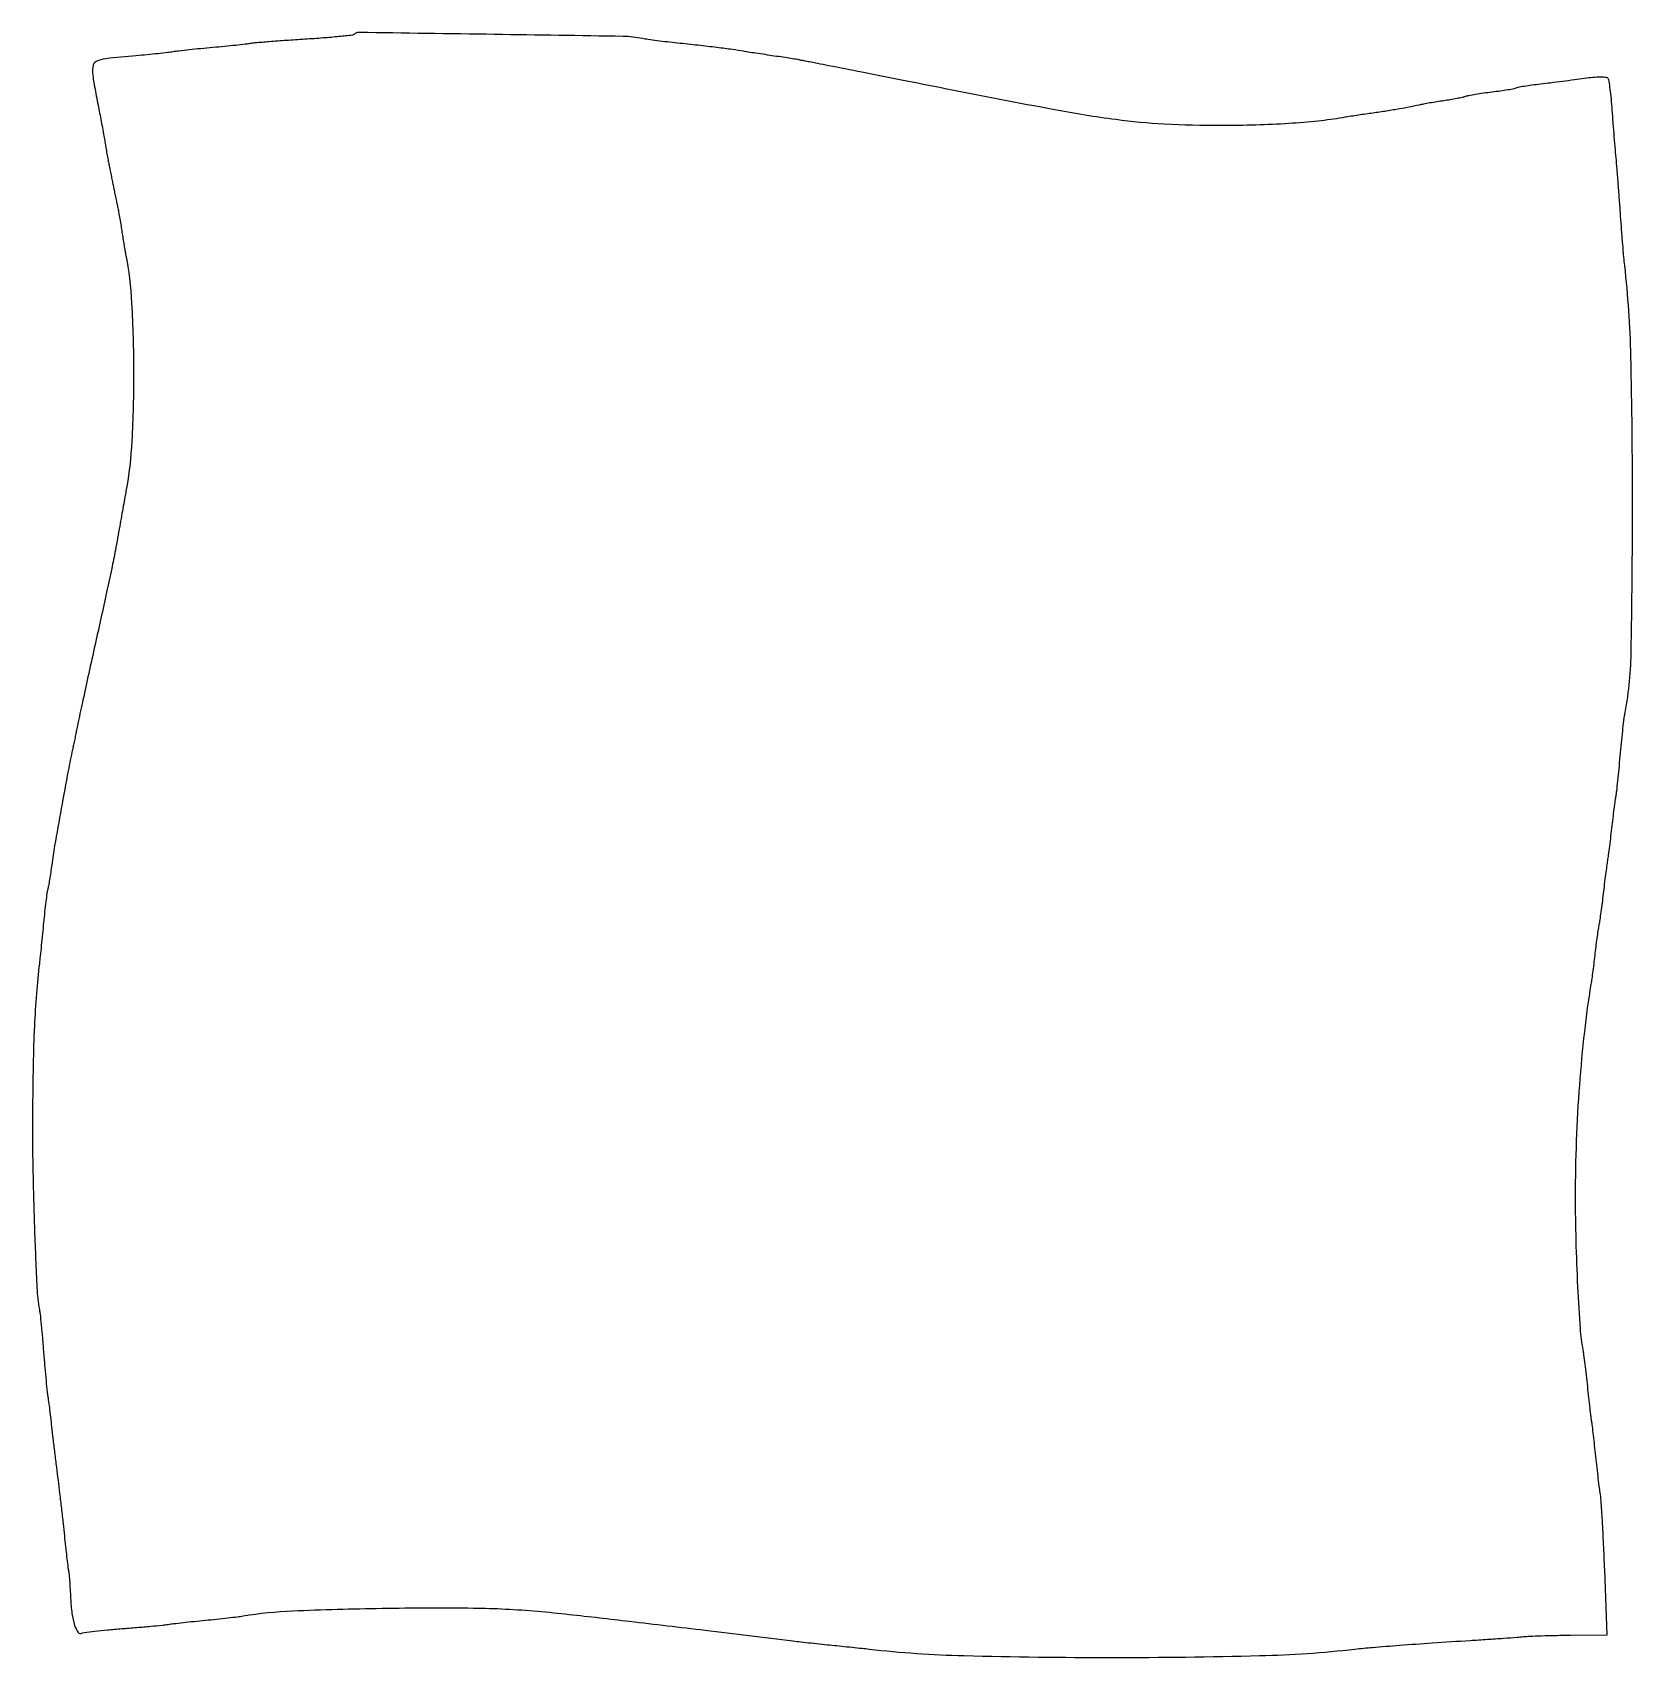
# Model space of a CAD drawing. Extents: x 1 to 389, y 0 to 395.
import ezdxf

# ---------------------------------------------------------------- set-up
doc = ezdxf.new("R2010")
doc.units = 0

msp = doc.modelspace()

# ---------------------------------------------------------------- linework, layer by layer
msp.add_lwpolyline([(78.994373, 394.667736, -0.1693), (78.547165, 394.45547, -0.001999), (75.267097, 394.113963, -0.005763), (71.443561, 393.775777, -0.0037), (67, 393.467374, 0.001827), (62.458273, 393.169244, 0.00242), (58.325896, 392.862712, 0.001729), (54.864809, 392.577078, 0.023923), (53.620071, 392.40974, -0.016392), (52.495793, 392.241329, -0.002392), (50.20085, 391.985253, -0.002704), (47.483925, 391.710096, -0.002315), (44.620071, 391.449072, 0.002479), (41.710819, 391.182951, 0.002619), (38.857146, 390.892544, 0.0025), (36.400329, 390.617079, 0.011886), (35, 390.419132, -0.01151), (33.628453, 390.224204, -0.002704), (31.325, 389.963383, -0.002784), (28.671875, 389.692425, -0.002735), (26, 389.449317, 0.004999), (18.605057, 388.742684, 0.089616), (16.323973, 388.076807, 0.256833), (15.446038, 386.807808, 0.065678), (15.520408, 384.220943, 0.003601), (15.814989, 382.474577, 0.001804), (16.21121, 380.271152, 0.001791), (16.637581, 377.994155, 0.002646), (17.029338, 376, -0.002316), (17.41228, 374.057489, -0.001799), (17.811521, 371.940625, -0.001819), (18.169542, 369.96387, -0.004401), (18.415904, 368.5, 0.002909), (18.63578, 367.169254, 0.001938), (18.902503, 365.646875, 0.001951), (19.172747, 364.171982, 0.003821), (19.401503, 363, -0.000417), (19.631696, 361.861918, -0.000245), (19.905291, 360.5, -0.000245), (20.177502, 359.138067, -0.000417), (20.403402, 358, 0.001463), (20.631222, 356.864711, 0.000867), (20.909285, 355.51176, 0.000867), (21.191434, 354.162666, 0.001492), (21.431754, 353.040033, -0.006772), (21.674188, 351.846063, -0.002932), (21.965943, 350.251037, -0.002901), (22.256509, 348.550659, -0.003847), (22.5, 347, 0.00219), (22.734826, 345.471474, 0.001791), (22.998982, 343.838754, 0.001808), (23.252801, 342.338501, 0.00476), (23.448843, 341.265639, -0.034157), (24.908623, 329.356261, -0.013066), (25.368806, 312.655705, -0.01311), (24.953145, 295.899397, -0.032778), (23.530404, 283.747854, 0.000933), (23.26853, 282.310534, 0.000278), (22.874132, 280.115719, 0.000279), (22.433942, 277.650299, 0.000302), (22.007874, 275.247854, -0.002354), (20.945365, 269.396582, -0.005109), (20.062138, 264.914292, -0.002939), (18.834419, 259.172547, -0.000352), (16.037393, 246.5, 0.000389), (14.475915, 239.422879, 0.000533), (13.082827, 233.053125, 0.000341), (11.921109, 227.696417, 0.006343), (11.576881, 226, -0.002336), (11.355436, 224.861966, -0.001364), (11.079942, 223.5, -0.001364), (10.796721, 222.13812, -0.002314), (10.551287, 221, 0.007907), (9.484748, 215.77108, 0.001706), (7.813575, 206.689517, 0.001574), (6.20569, 197.617875, 0.010052), (5.497514, 193, -0.003721), (5.240148, 191.167179, -0.003994), (4.961204, 189.38125, -0.003785), (4.697813, 187.851395, -0.018846), (4.511216, 187, 0.02878), (4.327306, 186.073236, 0.00356), (4.057779, 184.03125, 0.004195), (3.775011, 181.598689, 0.003459), (3.51318, 179, -0.001199), (3.249113, 176.254789, -0.001044), (2.959687, 173.38125, -0.00105), (2.68698, 170.782899, -0.003105), (2.484868, 169, 0.010417), (1.770833, 161.756249, 0.008043), (1.284369, 153.835043, 0.006546), (0.981493, 144.420141, 0.003268), (0.832116, 132.5, 0.006075), (0.914258, 119.155362, 0.004257), (1.317365, 104.128587, 0.002887), (1.889328, 90.222534, 0.035416), (2.513058, 84.946963, -0.021467), (2.662045, 83.930664, -0.001704), (2.931702, 81.221961, -0.002308), (3.227559, 77.986921, -0.001767), (3.522229, 74.446963, 0.001653), (3.815976, 70.9083, 0.002165), (4.109044, 67.677247, 0.001587), (4.374948, 64.971537, 0.020393), (4.518766, 63.964941, -0.012697), (4.665173, 63.041899, -0.001784), (4.912087, 61.128604, -0.002036), (5.1871, 58.861267, -0.001729), (5.459467, 56.464941, 0.001659), (5.775672, 53.679441, 0.000856), (6.188865, 50.195951, 0.00085), (6.626077, 46.614467, 0.001288), (7.019801, 43.5, -0.002184), (7.412533, 40.347976, -0.001358), (7.847081, 36.646875, -0.001362), (8.255937, 32.993112, -0.002465), (8.567691, 30, 0.002108), (8.837471, 27.391829, 0.002501), (9.115013, 24.930522, 0.002174), (9.368588, 22.856136, 0.015979), (9.525668, 21.869861, -0.023626), (9.661394, 20.924866, -0.00418), (9.817053, 19.141179, -0.004517), (9.963277, 17.04526, -0.004053), (10.07762, 14.869861, 0.02223), (10.408386, 11.157322, 0.044231), (11.057011, 8.279944, 0.071991), (11.891775, 6.568723, 0.400658), (12.800173, 6.374097, -0.10701), (13.347564, 6.566424, -0.00278), (15.938176, 6.876461, -0.005756), (19.000566, 7.190032, -0.003887), (22.5, 7.480281, 0.001931), (26.114257, 7.76582, 0.00228), (29.53113, 8.064742, 0.001992), (32.413638, 8.341749, 0.014359), (33.797464, 8.520561, -0.009706), (35.091209, 8.699987, -0.001977), (37.388918, 8.964096, -0.002083), (40.062919, 9.249478, -0.001952), (42.797464, 9.519021, 0.002387), (45.546873, 9.792443, 0.002462), (48.265505, 10.089459, 0.002377), (50.618938, 10.36965, 0.010509), (52, 10.57029, -0.031223), (64.004427, 11.809456, -0.006101), (85.736158, 12.423197, -0.006774), (107.948122, 12.478391, -0.018941), (123.5, 11.716686, -0.0062), (131.177196, 10.952469, -0.001041), (145.86092, 9.275698, -0.001056), (164.199828, 7.10358, -0.000675), (185.5, 4.505923, 0.002358), (187.420667, 4.278248, 0.001065), (189.940625, 3.997018, 0.001055), (192.601838, 3.711443, 0.001442), (195, 3.466202, -0.000755), (197.364904, 3.227643, -0.000596), (199.923919, 2.962513, -0.000602), (202.299901, 2.71059, -0.001495), (204.038873, 2.518829, 0.021916), (227.110368, 0.924512, 0.006261), (262.990695, 0.470755, 0.006266), (298.878663, 0.916136, 0.021823), (322, 2.504325, -0.007055), (326.322236, 2.929748, -0.002187), (332.834112, 3.449361, -0.001968), (340.815536, 4.019522, -0.001297), (350, 4.615361, 0.000959), (354.203502, 4.885207, 0.001157), (358.15, 5.155332, 0.000983), (361.472087, 5.397006, 0.007875), (363, 5.535406, -0.015988), (364.472637, 5.644744, -0.002516), (367.37674, 5.752553, -0.002793), (370.802403, 5.84331, -0.002436), (374.388902, 5.900807), (383.277805, 6), (382.687409, 21.75, 0.002184), (382.425751, 28.000852, 0.002794), (382.127487, 33.754688, 0.002161), (381.829747, 38.574008, 0.023703), (381.610358, 40.5, -0.007789), (381.379267, 42.079888, -0.002248), (381.071213, 44.528125, -0.00226), (380.748794, 47.291415, -0.002407), (380.458358, 50, 0.001633), (380.183775, 52.5987, 0.001985), (379.908933, 55.03125, 0.00167), (379.662762, 57.075934, 0.013851), (379.522291, 58, -0.014138), (379.380956, 58.933363, -0.001596), (379.127254, 61.058541, -0.001934), (378.843172, 63.589889, -0.00157), (378.557646, 66.305672, 0.002456), (378.262892, 69.062223, 0.00274), (377.951084, 71.717001, 0.002527), (377.661534, 73.976571, 0.014439), (377.4672, 75.170317, -0.030261), (376.793079, 80.336678, -0.00493), (376.19296, 90.430078, -0.005686), (375.76017, 101.76761, -0.006715), (375.616857, 112.5, -0.009358), (375.869554, 125.945106, -0.009087), (376.625307, 139.504124, -0.009418), (377.827909, 152.441603, -0.012986), (379.427221, 164, 0.006263), (379.624013, 165.293857, 0.001969), (379.886555, 167.234375, 0.001966), (380.162517, 169.402374, 0.002177), (380.411874, 171.5, -0.002894), (380.659865, 173.560937, -0.002894), (380.931678, 175.61875, -0.002829), (381.189505, 177.412285, -0.011467), (381.37775, 178.5, 0.011897), (381.569134, 179.611545, 0.002621), (381.842099, 181.528125, 0.002725), (382.134039, 183.747655, 0.002618), (382.405848, 186, -0.001657), (382.677627, 188.289058, -0.001568), (382.969484, 190.61875, -0.001557), (383.240699, 192.679175, -0.005501), (383.433564, 194, 0.005813), (383.629074, 195.34481, 0.001501), (383.912597, 197.517826, 0.001527), (384.220917, 199.997893, 0.001555), (384.512185, 202.464941, -0.001625), (384.795444, 204.861267, -0.001913), (385.079739, 207.128604, -0.001676), (385.333613, 209.041965, -0.011939), (385.481752, 209.964941, 0.018005), (385.627067, 210.94623, 0.001695), (385.888723, 213.368094, 0.00217), (386.178473, 216.259089, 0.001706), (386.468192, 219.394528, -0.0021), (386.761927, 222.546289, -0.002577), (387.063782, 225.487132, -0.002142), (387.340777, 227.956116, -0.018564), (387.509508, 229.049373, 0.042997), (389.108153, 244.319282, 0.004487), (389.446939, 280.370741, 0.005682), (389.052016, 316.461697, 0.022742), (387.555725, 338.502455, -0.005818), (387.344727, 340.571542, -0.001821), (387.075951, 343.676526, -0.00182), (386.80109, 347.145668, -0.002012), (386.560979, 350.50274, 0.001367), (386.317556, 353.968941, 0.001036), (386.032292, 357.769496, 0.001047), (385.74972, 361.335023, 0.002444), (385.519544, 364.00274, -0.001815), (385.292709, 366.593653, -0.000897), (385.022508, 369.885337, -0.00089), (384.754408, 373.301164, -0.001303), (384.531598, 376.309044, 0.005891), (384.30948, 378.975293, 0.008243), (384.043734, 381.351318, 0.005345), (383.767923, 383.329161, 0.101428), (383.554019, 383.912595, 0.239127), (383.104137, 384.18705, 0.01869), (381.655789, 384.24642, 0.022256), (379.840753, 384.172122, 0.015015), (377.781493, 383.93333, -0.002721), (375.370317, 383.593469, -0.001579), (372.470924, 383.210192, -0.001579), (369.561994, 382.844333, -0.002661), (367.119524, 382.558157, 0.004969), (365.013257, 382.301513, 0.006959), (363.137577, 382.027418, 0.004395), (361.572492, 381.762286, 0.087932), (361.119524, 381.595905, -0.085745), (360.670231, 381.428656, -0.004602), (359.168568, 381.161476, -0.007091), (357.366659, 380.884176, -0.005102), (355.347942, 380.623725, 0.005192), (353.276584, 380.356105, 0.00604), (351.313343, 380.057479, 0.00541), (349.659729, 379.767066, 0.03571), (348.847942, 379.554536, -0.027683), (348.087867, 379.342464, -0.005979), (346.750972, 379.064796, -0.006222), (345.193303, 378.780731, -0.00591), (343.602176, 378.530288, 0.003617), (341.955727, 378.278869, 0.003131), (340.231824, 377.991762, 0.003152), (338.673137, 377.711997, 0.00919), (337.602176, 377.492359, -0.007702), (335.095215, 376.970443, -0.00472), (332.125135, 376.428718, -0.004407), (328.872522, 375.89661, -0.003984), (325.5, 375.402842, 0.001786), (323.785421, 375.159507, 0.00143), (321.940625, 374.885574, 0.001445), (320.235605, 374.622366, 0.003674), (319, 374.418649, -0.016777), (313.109153, 373.605315, -0.009676), (305.975181, 373.002507, -0.008861), (297.993913, 372.625308, -0.007376), (289.5, 372.5, -0.012908), (275.714432, 372.855944, -0.020312), (263.923906, 373.94669, -0.01313), (249.114916, 376.323276, -0.002543), (222.5, 381.454845, 0.000071), (211.866454, 383.559661, 0.000096), (202.25625, 385.458582, 0.000064), (194.1871, 387.050317, 0.001063), (191.5, 387.574087, -0.000728), (189.931286, 387.878768, -0.001013), (188.528125, 388.156367, -0.000613), (187.34711, 388.394012, -0.013128), (187, 388.473841, 0.024176), (186.635445, 388.549244, 0.000662), (185.03125, 388.798747, 0.001367), (183.143679, 389.084486, 0.000937), (181, 389.3989, -0.001004), (178.747654, 389.729561, -0.001048), (176.528125, 390.064715, -0.001006), (174.610836, 390.362287, -0.00461), (173.5, 390.547492, 0.009483), (170.868076, 390.959982, 0.003261), (167.04524, 391.459673, 0.002995), (162.499957, 391.996048, 0.00226), (157.5, 392.532857, -0.003532), (155.019531, 392.805552, -0.003469), (152.528125, 393.11481, -0.003413), (150.347374, 393.416036, -0.013162), (149, 393.647891, 0.045048), (144.29295, 394.15204, 0.000524), (112.963385, 394.641299, 0.000137), (80.097096, 395.111096, 0.200784)], format="xyb", close=True)

doc.saveas('drawing.dxf')
